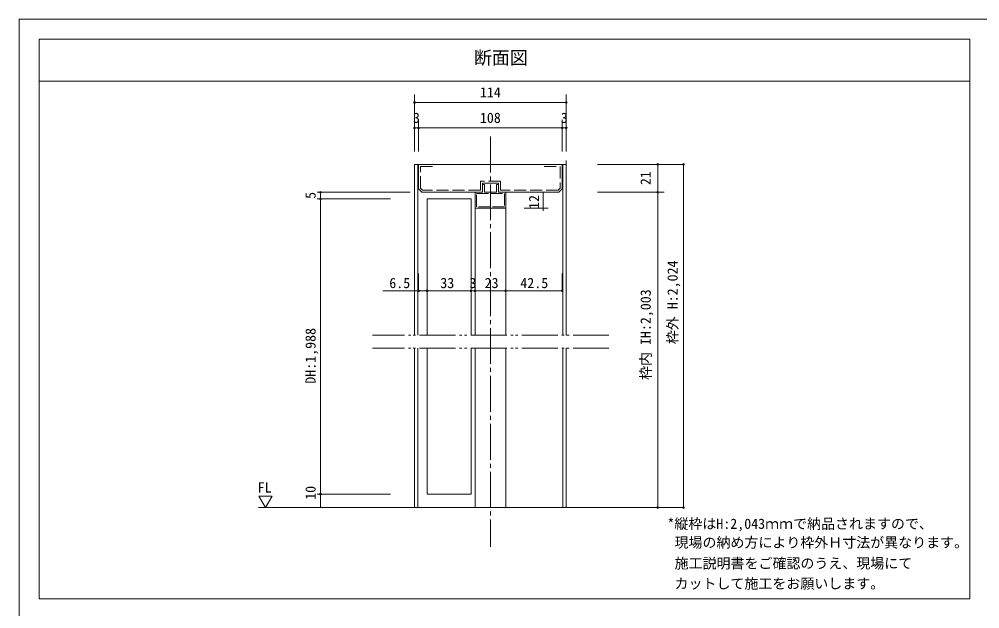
# Model space of a CAD drawing. Units: millimetres on the paper, enlarged 10 times, with parts at other scales. Extents: x -2000 to 2000, y -1385 to 1385.
# Drawn here: x -2000 to 405, y -92 to 1385 of the extents above; entities that cross this region are included whole.
import ezdxf
from ezdxf.enums import TextEntityAlignment as Align

# ---------------------------------------------------------------- set-up
doc = ezdxf.new("R2010")
doc.units = ezdxf.units.MM
doc.header["$LTSCALE"] = 10
doc.header["$PDMODE"] = 32
doc.header["$PDSIZE"] = 4
for name, pattern in [('CHAIN2', [12, 9, -1, 1, -1]), ('DASHED3', [4, 3, -1]), ('DOUBLE_CHAIN2', [12.8, 9, -1, 0.6, -0.6, 0.6, -1])]:
    doc.linetypes.add(name, pattern=pattern)
for name, color, linetype, lineweight in [('1-0_下線', 7, 'Continuous', 20), ('1-1_0', 7, 'Continuous', 20), ('2-0_18', 7, 'Continuous', 20)]:
    doc.layers.add(name, color=color, linetype=linetype, lineweight=lineweight)
doc.styles.add('ＭＳ ゴシック', font='')
doc.styles.get('ＭＳ ゴシック').set_extended_font_data('MS Gothic')

msp = doc.modelspace()

# ---------------------------------------------------------------- linework, layer by layer
at = {"layer": '1-0_下線'}
for p, q in [((-1950, 1335), (380, 1335)), ((-1950, 1335), (380, 1335)), ((-1950, -67.5), (-1950, 1335)), ((380, -67.5), (380, 1335)), ((380, -67.5), (380, 1335)), ((380, -67.5), (380, 1335)), ((380, 1230), (-1950, 1230)), ((-1950, 1230), (380, 1230)), ((380, -67.5), (-1950, -67.5))]:
    msp.add_line(p, q, dxfattribs=at)
for points in [[(380, -67.5), (-1950, -67.5), (-1950, 1335)], [(-1950, 1230), (380, 1230), (-1950, 1230)]]:
    msp.add_lwpolyline(points, dxfattribs=at)
at = {"layer": '1-1_0'}
for p, q in [((-1950, 1335), (380, 1335)), ((380, -67.5), (380, 1335)), ((-1950, 1230), (380, 1230))]:
    msp.add_line(p, q, dxfattribs=at)
msp.add_lwpolyline([(-2000, -1385), (2000, -1385), (2000, 1385), (-2000, 1385)], close=True, dxfattribs=at)
msp.add_lwpolyline([(380, -67.5), (-1950, -67.5), (-1950, 1335)], dxfattribs=at)
at = {"layer": '2-0_18', "color": 4, "lineweight": 9}
for p, q in [((-1010.36, 1196.17), (-1010.36, 1053.36)), ((-630.36, 1196.17), (-630.36, 1053.36)), ((-1010.36, 1176.17), (-630.36, 1176.17)), ((-1010.36, 1132.42), (-1010.36, 1053.36)), ((-1000.36, 1132.42), (-1000.36, 1053.36)), ((-640.36, 1132.42), (-640.36, 1053.36)), ((-630.36, 1132.42), (-630.36, 1053.36)), ((-1000.36, 1112.42), (-1010.36, 1112.42)), ((-640.36, 1112.42), (-1000.36, 1112.42)), ((-630.36, 1112.42), (-640.36, 1112.42))]:
    msp.add_line(p, q, dxfattribs=at)
at = {"layer": '2-0_18', "linetype": 'CHAIN2'}
msp.add_line((-820.36, 1091.1), (-820.36, 62.88), dxfattribs=at)
at = {"layer": '2-0_18'}
for p, q in [((-1010.36, 1021.16), (-1000.36, 1021.16)), ((-1010.36, 592.94), (-1010.36, 1021.16)), ((-1002.03, 592.94), (-1002.03, 1021.16)), ((-1000.36, 1021.16), (-820.36, 1021.16)), ((-1000.36, 1021.16), (-640.36, 1021.16)), ((-1000.36, 959.49), (-1000.36, 1021.16)), ((-630.36, 1021.16), (-640.36, 1021.16)), ((-640.36, 1021.16), (-640.36, 959.49)), ((-638.69, 592.94), (-638.69, 1021.16)), ((-630.36, 592.94), (-630.36, 1031.16)), ((-630.36, 592.94), (-630.36, 1021.16)), ((-552.31, 1021.16), (-336.77, 1021.16)), ((-401.45, 1021.16), (-401.45, 161.39)), ((-336.77, 1021.16), (-336.77, 161.39)), ((-835.36, 971.16), (-835.36, 951.16)), ((-795.36, 956.16), (-795.36, 979.49)), ((-1021.36, 951.16), (-1253.75, 951.16)), ((-1245.61, 161.39), (-1245.61, 951.16)), ((-688.04, 951.16), (-688.04, 905.15)), ((-552.31, 951.16), (-391.91, 951.16)), ((-401.45, 951.16), (-385.52, 951.16)), ((-1070.17, 934.49), (-1253.76, 934.49)), ((-1070.16, 934.49), (-1253.75, 934.49)), ((-978.69, 934.49), (-978.69, 592.94)), ((-978.69, 934.49), (-868.69, 934.49)), ((-868.69, 934.49), (-868.69, 592.94)), ((-858.69, 911.16), (-858.69, 592.94)), ((-782.03, 911.16), (-782.03, 592.94)), ((-736.05, 911.16), (-675.43, 911.16)), ((-1000.36, 747.59), (-1000.36, 704.27)), ((-640.36, 747.59), (-640.36, 704.27)), ((-1089.67, 704.27), (-640.36, 704.27)), ((-1010.36, 161.39), (-1010.36, 560.9)), ((-1002.03, 161.39), (-1002.03, 560.9)), ((-868.69, 560.9), (-868.69, 194.72)), ((-858.69, 161.39), (-858.69, 560.9)), ((-782.03, 161.39), (-782.03, 560.9)), ((-782.03, 161.39), (-782.03, 560.9)), ((-638.69, 161.39), (-638.69, 560.9)), ((-630.36, 161.39), (-630.36, 560.9)), ((-630.36, 161.39), (-630.36, 560.9)), ((-1070.17, 194.72), (-1253.76, 194.72)), ((-336.77, 161.39), (-1401.27, 161.39)), ((-1070.16, 161.39), (-1377.78, 161.39)), ((-401.45, 161.39), (-385.52, 161.39))]:
    msp.add_line(p, q, dxfattribs=at)
at = {"layer": '2-0_18', "linetype": 'DASHED3'}
for p, q in [((-685.36, 1016.16), (-645.36, 1016.16)), ((-645.36, 1016.16), (-645.36, 961.56))]:
    msp.add_line(p, q, dxfattribs=at)
at = {"layer": '2-0_18', "linetype": 'DOUBLE_CHAIN2'}
for p, q in [((-523.46, 592.94), (-1115.81, 592.94)), ((-523.46, 560.9), (-1115.81, 560.9))]:
    msp.add_line(p, q, dxfattribs=at)
at = {"layer": '2-0_18', "linetype": 'DASHED3'}
for points in [[(-995.36, 961.56), (-995.36, 1016.16), (-955.36, 1016.16)], [(-795.36, 979.49), (-845.36, 979.49), (-845.36, 956.16), (-989.96, 956.16), (-995.36, 961.56)], [(-645.36, 961.56), (-650.76, 956.16), (-795.36, 956.16)]]:
    msp.add_lwpolyline(points, dxfattribs=at)
at = {"layer": '2-0_18'}
for points in [[(-800.36, 951.16), (-800.36, 974.49), (-840.36, 974.49), (-840.36, 951.16), (-992.03, 951.16), (-1000.36, 959.49)], [(-840.36, 971.16), (-840.36, 951.16), (-858.69, 951.16)], [(-805.36, 971.16), (-805.36, 951.16), (-805.36, 971.16)], [(-805.36, 971.16), (-805.36, 951.16), (-805.36, 956.16), (-805.36, 951.16)], [(-800.36, 971.16), (-800.36, 951.16), (-782.03, 951.16)], [(-800.36, 951.16), (-782.03, 951.16), (-782.03, 911.16), (-820.36, 911.16), (-858.69, 911.16), (-858.69, 951.16), (-840.36, 951.16)], [(-835.36, 951.16), (-805.36, 951.16), (-835.36, 951.16)], [(-640.36, 959.49), (-648.69, 951.16), (-800.36, 951.16)], [(-978.69, 560.9), (-978.69, 194.72), (-868.69, 194.72)]]:
    msp.add_lwpolyline(points, dxfattribs=at)
for points in [[(-835.36, 971.16), (-840.36, 971.16), (-840.36, 951.16), (-840.36, 971.16)], [(-835.36, 971.16), (-835.36, 951.16), (-835.36, 956.16), (-835.36, 951.16)], [(-805.36, 971.16), (-800.36, 971.16), (-800.36, 951.16), (-800.36, 971.16)], [(-1383.2, 161.39), (-1366.7, 190.08), (-1399.9, 190.08)]]:
    msp.add_lwpolyline(points, close=True, dxfattribs=at)
at = {"layer": '2-0_18', "linetype": 'DASHED3'}
msp.add_lwpolyline([(-785.36, 914.49), (-820.36, 914.49), (-855.36, 914.49), (-855.36, 947.83), (-820.36, 947.83), (-785.36, 947.83)], close=True, dxfattribs=at)
at = {"layer": '2-0_18', "color": 4}
for p in [(-1010.36, 1176.17), (-630.36, 1176.17), (-1010.36, 1112.42), (-1000.36, 1112.42), (-640.36, 1112.42), (-630.36, 1112.42)]:
    msp.add_point(p, dxfattribs=at)
at = {"layer": '2-0_18'}
for p in [(-401.45, 1021.16), (-336.77, 1021.16), (-1245.61, 951.16), (-401.45, 951.16), (-1245.61, 934.49), (-1000.36, 704.27), (-978.69, 704.27), (-868.69, 704.27), (-858.69, 704.27), (-782.03, 704.27), (-640.36, 704.27), (-1245.62, 194.72), (-401.45, 161.39), (-336.77, 160.91)]:
    msp.add_point(p, dxfattribs=at)

# ---------------------------------------------------------------- texts
at = {"layer": '1-1_0', "style": 'ＭＳ ゴシック'}
msp.add_text('断面図', height=32.99, dxfattribs=at).set_placement((-861.74, 1261.98), align=Align.BOTTOM_LEFT)
at = {"layer": '2-0_18', "style": 'ＭＳ ゴシック'}
for s, p in [('114', (-846.61, 1181.17)), ('3', (-1014.11, 1117.42)), ('108', (-846.61, 1117.42)), ('3', (-644.11, 1117.42)), ('6.5', (-1073.43, 703.44)), ('33', (-945.73, 703.44)), ('3', (-872.67, 703.44)), ('23', (-834.73, 703.49)), ('42.5', (-745.34, 703.44)), ('FL', (-1402.86, 191.19)), ('*縦枠はH:2,043ｍｍで納品されますので、', (-377.09, 100.17)), ('現場の納め方により枠外Ｈ寸法が異なります。', (-359.31, 53.25)), ('施工説明書をご確認のうえ、現場にて', (-359.07, 0.98)), ('カットして施工をお願いします。', (-359.31, -49.72))]:
    msp.add_text(s, height=25.66, dxfattribs=at).set_placement(p, align=Align.BOTTOM_LEFT)
for s, p in [('21', (-411.28, 969.16)), ('5', (-1250.18, 934.63)), ('12', (-690.52, 909.49)), ('枠外 H:2,024', (-343.77, 570.64)), ('枠内 IH:2,003', (-411.07, 481)), ('DH:1,988', (-1250.18, 471.6)), ('10', (-1250.19, 180.63))]:
    msp.add_text(s, height=25.66, rotation=90, dxfattribs=at).set_placement(p, align=Align.BOTTOM_LEFT)

doc.saveas('drawing.dxf')
